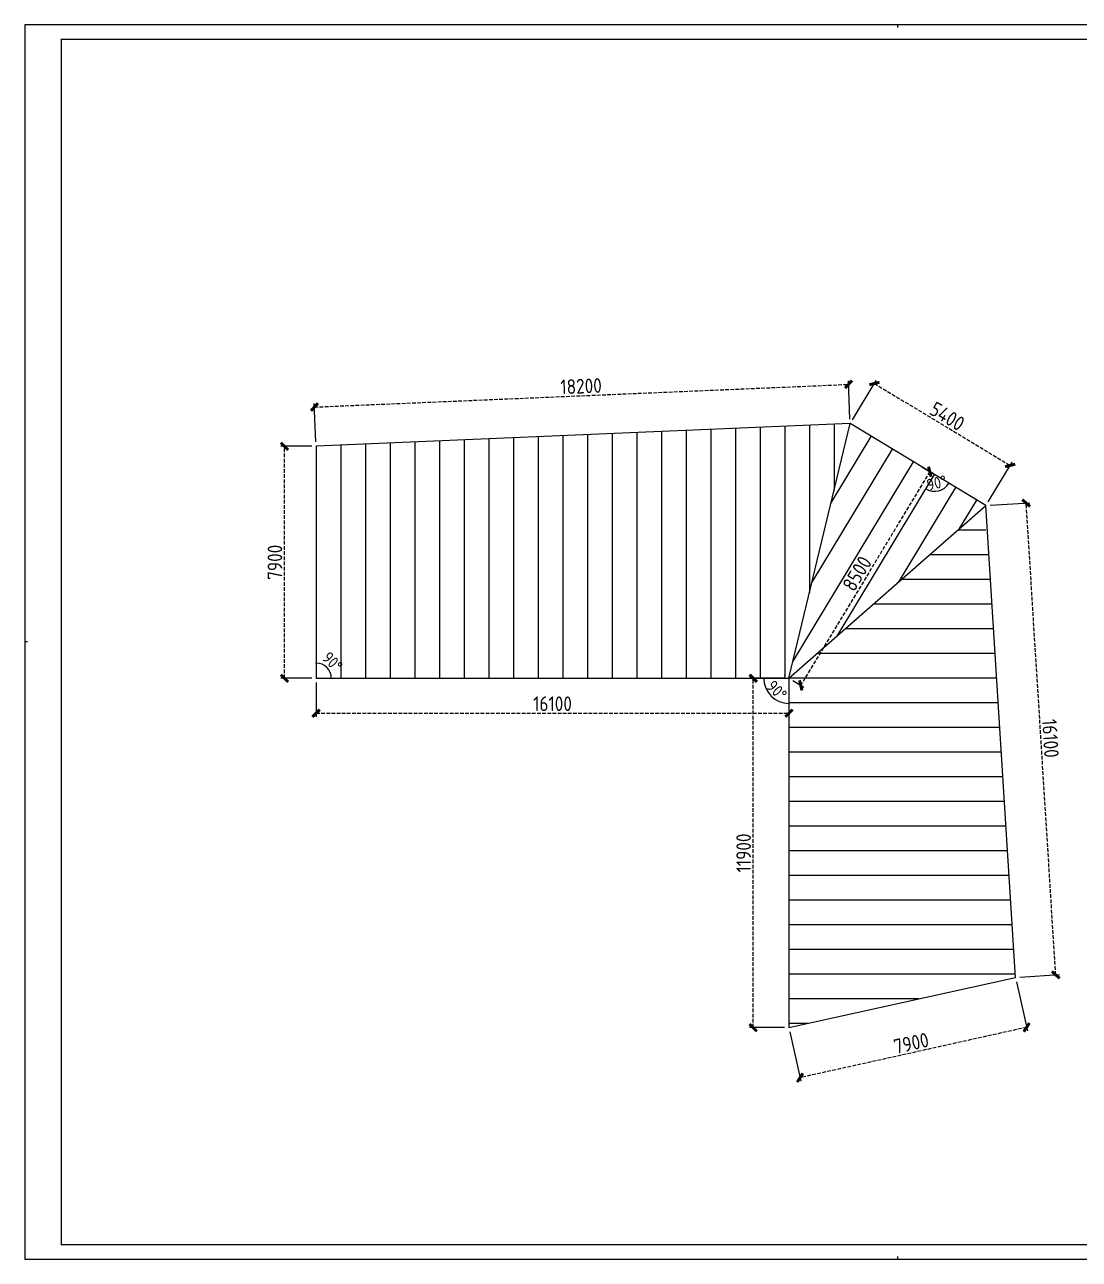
# Model space of a CAD drawing. Extents: x 18695 to 137595, y 9127 to 385570.
# Drawn here: x 18695 to 90510, y 101775 to 185875 of the extents above; entities that cross this region are included whole.
import ezdxf
from ezdxf.enums import TextEntityAlignment as Align

# ---------------------------------------------------------------- set-up
doc = ezdxf.new("R2010")
doc.units = 0
doc.header["$LTSCALE"] = 1000
doc.header["$MEASUREMENT"] = 0
doc.linetypes.add('DASH', pattern=[0.35, 0.25, -0.1])
doc.layers.add('PUB_TITLE', color=4, linetype='Continuous')
doc.styles.get("Standard").update_dxf_attribs({"font": 'gbenor.shx', "bigfont": 'gbcbig.shx'})
doc.dimstyles.get("Standard").update_dxf_attribs({"dimscale": 100, "dimtxt": 3.5, "dimasz": 1, "dimexe": 2.5, "dimexo": 3, "dimgap": 1.5, "dimtad": 1, "dimdec": 0, "dimzin": 0, "dimdsep": 46, "dimtxsty": 'Standard', "dimblk": 'ARCHTICK', "dimcen": 0.09, "dimadec": 0, "dimazin": 0, "dimtfac": 1, "dimtdec": 0, "dimtix": 1, "dimtmove": 2, "dimatfit": 3, "dimfxl": 1, "dimtolj": 1, "dimtzin": 0, "dimarcsym": 0})

# ---------------------------------------------------------------- blocks, each defined once
blk = doc.blocks.new('$titleblk$00000167')
for p, q in [((-594.5, 839), (-594.5, 841)), ((-1187, 420.5), (-1189, 420.5)), ((-594.5, 0), (-594.5, 2))]:
    blk.add_line(p, q)
blk.add_lwpolyline([(-1189, 0), (0, 0), (0, 841), (-1189, 841)], close=True)
at = {"const_width": 1}
blk.add_lwpolyline([(-1164, 10), (-10, 10), (-10, 831), (-1164, 831)], close=True, dxfattribs=at)
at = {"flags": 4}
for tag, p in [('(扩展图名)', (-62.12, 184.1)), ('图名', (-62.12, 180.13)), ('日期', (-62.12, 172.03)), ('图号', (-62.12, 163.99)), ('比例', (-62.12, 156)), ('子项', (-59.56, 82.07)), ('工程名称', (-59.24, 70.19)), ('设计号', (-36.91, 28.62))]:
    blk.add_attdef(tag, text='', height=3.5, dxfattribs=at).set_placement(p, align=Align.CENTER)
for tag, p in [('设计人', (-64.84, 148.13)), ('负责人', (-64.71, 140.27)), ('主持人', (-64.73, 132.26)), ('校对人', (-64.28, 124.4)), ('审核人', (-63.96, 116.15)), ('审定人', (-64.16, 107.95)), ('所长', (-64.16, 99.76))]:
    blk.add_attdef(tag, p, '', height=3.5)
blk = doc.blocks.new('_ArchTick')
at = {"color": 0, "linetype": 'ByBlock', "const_width": 0.4}
blk.add_lwpolyline([(-0.5, -0.5), (0.5, 0.5)], dxfattribs=at)
blk = doc.blocks.new('*D15')
at = {"color": 0, "lineweight": -2}
for p, q in [((70439, 141355), (68053, 141355)), ((70439, 117555), (68053, 117555))]:
    blk.add_line(p, q, dxfattribs=at)
at = {"color": 0, "linetype": 'DASH', "lineweight": -2}
blk.add_line((68303, 117555), (68303, 141355), dxfattribs=at)
at = {"layer": 'Defpoints', "color": 0}
for p in [(68303, 141355), (70739, 141355), (70739, 117555)]:
    blk.add_point(p, dxfattribs=at)
at = {"color": 0, "lineweight": -2, "xscale": 500, "yscale": 500, "zscale": 500}
for p, rotation in [((68303, 141355), 90), ((68303, 117555), 270)]:
    blk.add_blockref('_ArchTick', p, dxfattribs=dict(at, rotation=rotation))
at = {"color": 0, "insert": (67653, 129455), "char_height": 1000, "attachment_point": 5, "rotation": 90}
blk.add_mtext('\\A1;11900', dxfattribs=at)
blk = doc.blocks.new('*D16')
at = {"color": 0, "lineweight": -2}
for p, q in [((38539, 141055), (38539, 138720)), ((70739, 141055), (70739, 138720))]:
    blk.add_line(p, q, dxfattribs=at)
at = {"color": 0, "linetype": 'DASH', "lineweight": -2}
blk.add_line((38539, 138970), (70739, 138970), dxfattribs=at)
at = {"layer": 'Defpoints', "color": 0}
for p in [(38539, 141355), (70739, 141355), (70739, 138970)]:
    blk.add_point(p, dxfattribs=at)
at = {"color": 0, "lineweight": -2, "xscale": 500, "yscale": 500, "zscale": 500, "rotation": 180}
blk.add_blockref('_ArchTick', (38539, 138970), dxfattribs=at)
at = {"color": 0, "lineweight": -2, "xscale": 500, "yscale": 500, "zscale": 500}
blk.add_blockref('_ArchTick', (70739, 138970), dxfattribs=at)
at = {"color": 0, "insert": (54639, 139620), "char_height": 1000, "attachment_point": 5}
blk.add_mtext('\\A1;16100', dxfattribs=at)
blk = doc.blocks.new('*D17')
at = {"color": 0, "lineweight": -2}
for p, q in [((38239, 157155), (36136, 157155)), ((38239, 141355), (36136, 141355))]:
    blk.add_line(p, q, dxfattribs=at)
at = {"color": 0, "linetype": 'DASH', "lineweight": -2}
blk.add_line((36386, 141355), (36386, 157155), dxfattribs=at)
at = {"layer": 'Defpoints', "color": 0}
for p in [(36386, 157155), (38539, 157155), (38539, 141355)]:
    blk.add_point(p, dxfattribs=at)
at = {"color": 0, "lineweight": -2, "xscale": 500, "yscale": 500, "zscale": 500}
for p, rotation in [((36386, 157155), 90), ((36386, 141355), 270)]:
    blk.add_blockref('_ArchTick', p, dxfattribs=dict(at, rotation=rotation))
at = {"color": 0, "insert": (35736, 149255), "char_height": 1000, "attachment_point": 5, "rotation": 90}
blk.add_mtext('\\A1;7900', dxfattribs=at)
blk = doc.blocks.new('*D19')
at = {"color": 0, "lineweight": -2}
for p, q in [((86229, 120686), (86974, 117328)), ((70804, 117262), (71550, 113905))]:
    blk.add_line(p, q, dxfattribs=at)
at = {"color": 0, "linetype": 'DASH', "lineweight": -2}
blk.add_line((86920, 117572), (71495, 114149), dxfattribs=at)
at = {"layer": 'Defpoints', "color": 0}
for p in [(86164, 120979), (70739, 117555), (71495, 114149)]:
    blk.add_point(p, dxfattribs=at)
at = {"color": 0, "lineweight": -2, "xscale": 500, "yscale": 500, "zscale": 500}
for p, rotation in [((86920, 117572), 12.51492081246233), ((71495, 114149), 192.5149208124624)]:
    blk.add_blockref('_ArchTick', p, dxfattribs=dict(at, rotation=rotation))
at = {"color": 0, "insert": (79067, 116495), "char_height": 1000, "attachment_point": 5, "rotation": 12.51492}
blk.add_mtext('\\A1;7900', dxfattribs=at)
blk = doc.blocks.new('*D20')
at = {"color": 0, "lineweight": -2}
for p, q in [((74894, 158999), (74782, 161623)), ((38527, 157455), (38415, 160079))]:
    blk.add_line(p, q, dxfattribs=at)
at = {"color": 0, "linetype": 'DASH', "lineweight": -2}
blk.add_line((38426, 159829), (74793, 161373), dxfattribs=at)
at = {"layer": 'Defpoints', "color": 0}
for p in [(74793, 161373), (74907, 158699), (38539, 157155)]:
    blk.add_point(p, dxfattribs=at)
at = {"color": 0, "lineweight": -2, "xscale": 500, "yscale": 500, "zscale": 500}
for p, rotation in [((74793, 161373), 2.431721536448624), ((38426, 159829), 182.4317215364486)]:
    blk.add_blockref('_ArchTick', p, dxfattribs=dict(at, rotation=rotation))
at = {"color": 0, "insert": (56582, 161250), "char_height": 1000, "attachment_point": 5, "rotation": 2.43172}
blk.add_mtext('\\A1;18200', dxfattribs=at)
blk = doc.blocks.new('*D21')
at = {"color": 0, "lineweight": -2}
for p, q in [((75062, 158956), (76687, 161647)), ((84306, 153373), (85932, 156064))]:
    blk.add_line(p, q, dxfattribs=at)
at = {"color": 0, "linetype": 'DASH', "lineweight": -2}
blk.add_line((76558, 161433), (85802, 155850), dxfattribs=at)
at = {"layer": 'Defpoints', "color": 0}
for p in [(74907, 158699), (85802, 155850), (84151, 153116)]:
    blk.add_point(p, dxfattribs=at)
at = {"color": 0, "lineweight": -2, "xscale": 500, "yscale": 500, "zscale": 500}
for p, rotation in [((76558, 161433), 148.8686935765499), ((85802, 155850), 328.8686935765499)]:
    blk.add_blockref('_ArchTick', p, dxfattribs=dict(at, rotation=rotation))
at = {"color": 0, "insert": (81516, 159198), "char_height": 1000, "attachment_point": 5, "rotation": 328.86869}
blk.add_mtext('\\A1;5400', dxfattribs=at)
blk = doc.blocks.new('*D24')
at = {"color": 0, "lineweight": -2}
for p, q in [((84451, 153135), (87142, 153303)), ((86463, 120997), (89155, 121166))]:
    blk.add_line(p, q, dxfattribs=at)
at = {"color": 0, "linetype": 'DASH', "lineweight": -2}
blk.add_line((88906, 121150), (86893, 153287), dxfattribs=at)
at = {"layer": 'Defpoints', "color": 0}
for p in [(84151, 153116), (86893, 153287), (86164, 120979)]:
    blk.add_point(p, dxfattribs=at)
at = {"color": 0, "lineweight": -2, "xscale": 500, "yscale": 500, "zscale": 500}
for p, rotation in [((86893, 153287), 93.58372935468222), ((88906, 121150), 273.5837293546822)]:
    blk.add_blockref('_ArchTick', p, dxfattribs=dict(at, rotation=rotation))
at = {"color": 0, "insert": (88548, 137260), "char_height": 1000, "attachment_point": 5, "rotation": 273.58373}
blk.add_mtext('\\A1;16100', dxfattribs=at)
blk = doc.blocks.new('*D26')
at = {"color": 0, "lineweight": -2}
for p, q in [((79786, 155752), (80543, 155295)), ((70997, 141201), (71754, 140743))]:
    blk.add_line(p, q, dxfattribs=at)
at = {"color": 0, "linetype": 'DASH', "lineweight": -2}
blk.add_line((80329, 155424), (71540, 140872), dxfattribs=at)
at = {"layer": 'Defpoints', "color": 0}
for p in [(79529, 155907), (70740, 141356), (71540, 140872)]:
    blk.add_point(p, dxfattribs=at)
at = {"color": 0, "lineweight": -2, "xscale": 500, "yscale": 500, "zscale": 500}
for p, rotation in [((80329, 155424), 58.86869357654959), ((71540, 140872), 238.8686935765496)]:
    blk.add_blockref('_ArchTick', p, dxfattribs=dict(at, rotation=rotation))
at = {"color": 0, "insert": (75378, 148484), "char_height": 1000, "attachment_point": 5, "rotation": 58.86869}
blk.add_mtext('\\A1;8500', dxfattribs=at)
blk = doc.blocks.new('*D40')
at = {"color": 0, "lineweight": -2}
blk.add_arc((70739, 141355), 1714, 180, 270, dxfattribs=at)
at = {"layer": 'Defpoints', "color": 0}
for p in [(38539, 141355), (70739, 141355), (70739, 141355), (69255, 140498), (70739, 117555)]:
    blk.add_point(p, dxfattribs=at)
at = {"color": 0, "lineweight": -2, "xscale": 100, "yscale": 100, "zscale": 100, "rotation": 89.99999999999994}
blk.add_blockref('_ArchTick', (69025, 141355), dxfattribs=at)
at = {"color": 0, "lineweight": -2, "xscale": 100, "yscale": 100, "zscale": 100}
blk.add_blockref('_ArchTick', (70739, 139641), dxfattribs=at)
at = {"color": 0, "insert": (69916, 140532), "char_height": 800, "attachment_point": 5, "rotation": 315}
blk.add_mtext('\\A1;90°', dxfattribs=at)
blk = doc.blocks.new('*D41')
at = {"color": 0, "lineweight": -2}
blk.add_arc((38539, 141355), 1036, 360, 90, dxfattribs=at)
at = {"layer": 'Defpoints', "color": 0}
for p in [(38539, 157155), (38539, 141355), (38539, 141355), (39437, 141873), (70739, 141355)]:
    blk.add_point(p, dxfattribs=at)
at = {"color": 0, "lineweight": -2, "xscale": 100, "yscale": 100, "zscale": 100}
for p, rotation in [((38539, 142391), 179.9999999999999), ((39576, 141355), 269.9999999999999)]:
    blk.add_blockref('_ArchTick', p, dxfattribs=dict(at, rotation=rotation))
at = {"color": 0, "insert": (39661, 142477), "char_height": 800, "attachment_point": 5, "rotation": 315}
blk.add_mtext('\\A1;90°', dxfattribs=at)
blk = doc.blocks.new('*D42')
at = {"color": 0, "lineweight": -2}
blk.add_arc((80659, 155225), 1134, 238.86869, 328.86869, dxfattribs=at)
at = {"layer": 'Defpoints', "color": 0}
for p in [(74907, 158699), (80659, 155225), (80636, 154092), (84151, 153116), (74018, 144230)]:
    blk.add_point(p, dxfattribs=at)
at = {"color": 0, "lineweight": -2, "xscale": 100, "yscale": 100, "zscale": 100}
for p, rotation in [((80073, 154255), 148.8686935765502), ((81629, 154639), 58.86869357654944)]:
    blk.add_blockref('_ArchTick', p, dxfattribs=dict(at, rotation=rotation))
at = {"color": 0, "insert": (80799, 154659), "char_height": 800, "attachment_point": 5, "rotation": 13.86869}
blk.add_mtext('\\A1;90°', dxfattribs=at)

msp = doc.modelspace()

# ---------------------------------------------------------------- linework, layer by layer
for p, q in [((74906.5, 158699.4), (38539.3, 157155)), ((62059.3, 158153.8), (62059.3, 141355)), ((63739.3, 158225.1), (63739.3, 141355)), ((65419.3, 158296.5), (65419.3, 141355)), ((67099.3, 158367.8), (67099.3, 141355)), ((68779.3, 158439.2), (68779.3, 141355)), ((70459.3, 158510.5), (70459.3, 141355)), ((70739.3, 141355), (74906.5, 158699.4)), ((72139.3, 158581.9), (72139.3, 147181.9)), ((73819.3, 158653.2), (73819.3, 154174.3)), ((84151.1, 153115.8), (74906.5, 158699.4)), ((41899.3, 157297.7), (41899.3, 141355)), ((43579.3, 157369), (43579.3, 141355)), ((45259.3, 157440.4), (45259.3, 141355)), ((46939.3, 157511.7), (46939.3, 141355)), ((48619.3, 157583), (48619.3, 141355)), ((50299.3, 157654.4), (50299.3, 141355)), ((51979.3, 157725.7), (51979.3, 141355)), ((53659.3, 157797.1), (53659.3, 141355)), ((55339.3, 157868.4), (55339.3, 141355)), ((57019.3, 157939.8), (57019.3, 141355)), ((58699.3, 158011.1), (58699.3, 141355)), ((60379.3, 158082.5), (60379.3, 141355)), ((73610, 153303.3), (76344.6, 157830.8)), ((38539.3, 157155), (38539.3, 141355)), ((40219.3, 157226.3), (40219.3, 141355)), ((72313.6, 147907.3), (77782.6, 156962.3)), ((71017.1, 142511.3), (79220.7, 156093.7)), ((74017.7, 144229.8), (80658.7, 155225.1)), ((78190.3, 147888.8), (82096.8, 154356.6)), ((70739.3, 141355), (84151.1, 153115.8)), ((82362.9, 151547.7), (83534.8, 153488)), ((86163.9, 120978.7), (84151.1, 153115.8)), ((84151.1, 151435.8), (82235.3, 151435.8)), ((84361.6, 149755.8), (80319.4, 149755.8)), ((84466.8, 148075.8), (78403.6, 148075.8)), ((84572, 146395.8), (76487.7, 146395.8)), ((84677.2, 144715.8), (74571.9, 144715.8)), ((84782.4, 143035.8), (72656, 143035.8)), ((38539.3, 141355), (70739.3, 141355)), ((70431.1, 141541.1), (70459.3, 141587.7)), ((84887.7, 141355.8), (70739.3, 141355.8)), ((70739.3, 141355), (70739.3, 117555)), ((84992.9, 139675.8), (70739.3, 139675.8)), ((85098.1, 137995.8), (70739.3, 137995.8)), ((85203.3, 136315.8), (70739.3, 136315.8)), ((85308.5, 134635.8), (70739.3, 134635.8)), ((85413.8, 132955.8), (70739.3, 132955.8)), ((85519, 131275.8), (70739.3, 131275.8)), ((85624.2, 129595.8), (70739.3, 129595.8)), ((85729.4, 127915.8), (70739.3, 127915.8)), ((85834.6, 126235.8), (70739.3, 126235.8)), ((85939.8, 124555.8), (70739.3, 124555.8)), ((86045.1, 122875.8), (70739.3, 122875.8)), ((86150.3, 121195.8), (70739.3, 121195.8)), ((70739.3, 117555), (86163.9, 120978.7)), ((79573, 119515.8), (70739.3, 119515.8)), ((72004.3, 117835.8), (70739.3, 117835.8))]:
    msp.add_line(p, q)

# ---------------------------------------------------------------- block references
at = {"layer": 'PUB_TITLE', "xscale": 100, "yscale": 100, "zscale": 100}
msp.add_blockref('$titleblk$00000167', (137594.7, 101774.7), dxfattribs=at)

# ---------------------------------------------------------------- dimensions: what is measured, and where the dimension line sits
at = {"color": 1}
for p1, p2, distance, picture, middle in [((38539.3, 157155), (74906.5, 158699.4), 2676.2, '*D20', (56581.8, 161250.4)), ((74906.5, 158699.4), (84151.1, 153115.8), 3194.1, '*D21', (81516.2, 159198.1)), ((38539.3, 141355), (38539.3, 157155), 2153.7, '*D17', (35735.6, 149255)), ((79529.1, 155907.4), (70740.2, 141355.8), 934.8, '*D26', (75378.5, 148484.3)), ((86163.9, 120978.7), (84151.1, 153115.8), -2747.1, '*D24', (88548, 137259.6)), ((38539.3, 141355), (70739.3, 141355), -2384.7, '*D16', (54639.3, 139620.3)), ((70739.3, 117555), (70739.3, 141355), 2436.1, '*D15', (67653.2, 129455)), ((86163.9, 120978.7), (70739.3, 117555), 3489.2, '*D19', (79066.8, 116495.1))]:
    dim = msp.add_aligned_dim(p1=p1, p2=p2, distance=distance, dimstyle='Standard', override={"dimtxt": 10, "dimasz": 5, "dimlfac": 0.5}, dxfattribs=at)
    dim.commit()
    dim.dimension.update_dxf_attribs({"geometry": picture, "text_midpoint": middle})
for base, line1, line2, picture, middle in [((80636.3, 154091.9), ((84151.1, 153115.8), (74906.5, 158699.4)), ((74017.7, 144229.8), (80658.7, 155225.1)), '*D42', (80798.6, 154658.6)), ((39436.8, 141873.2), ((38539.3, 141355), (70739.3, 141355)), ((38539.3, 157155), (38539.3, 141355)), '*D41', (39661, 142476.7)), ((69255, 140498), ((70739.3, 141355), (70739.3, 117555)), ((38539.3, 141355), (70739.3, 141355)), '*D40', (69916.2, 140531.9))]:
    dim = msp.add_angular_dim_2l(base=base, line1=line1, line2=line2, dimstyle='Standard', override={"dimtxt": 8})
    dim.commit()
    dim.dimension.update_dxf_attribs({"geometry": picture, "text_midpoint": middle})

doc.saveas('drawing.dxf')
